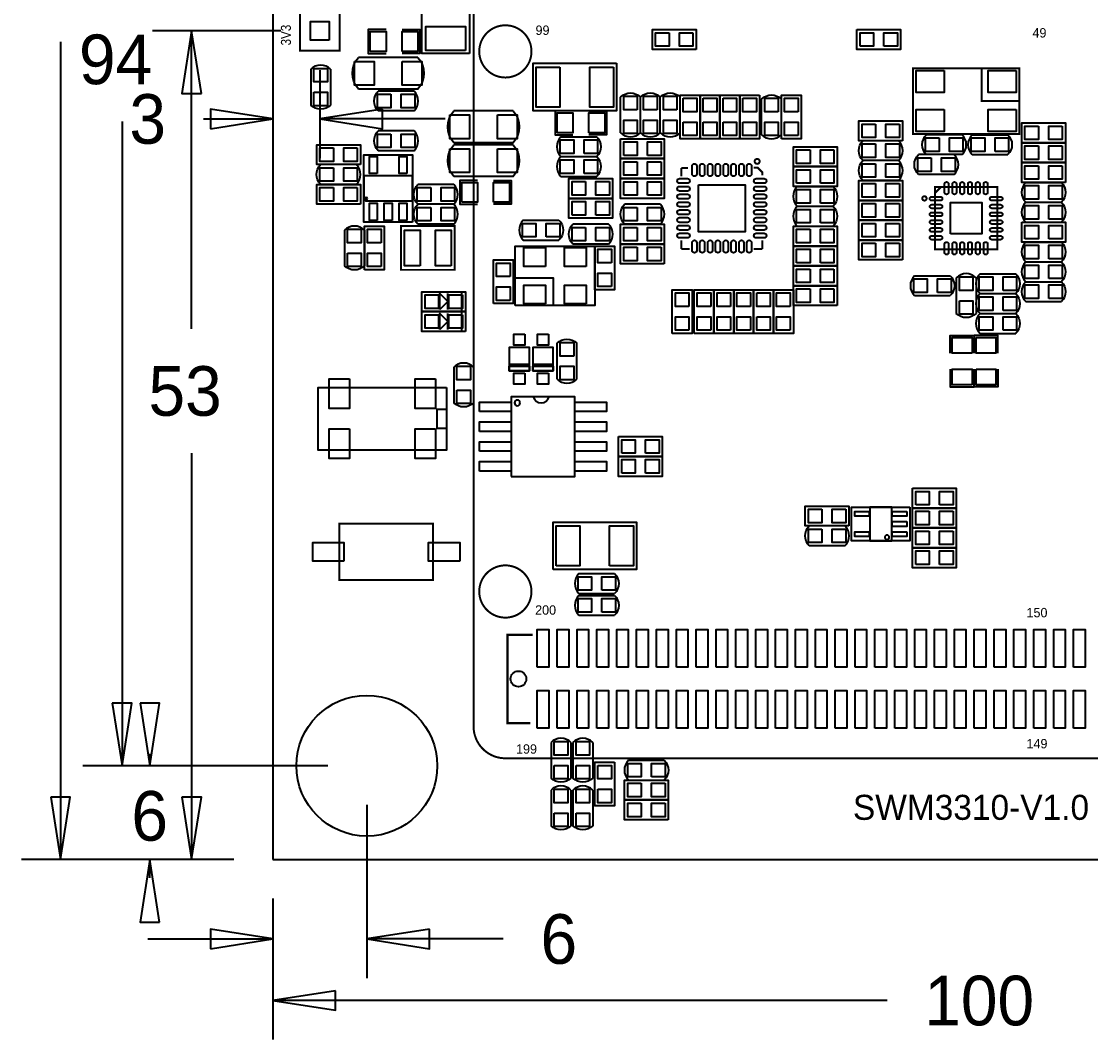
# Model space of a CAD drawing. Extents: x -18 to 116, y -12 to 130.
# Drawn here: x -16.1 to 52.3, y -11.5 to 53.6 of the extents above; entities that cross this region are included whole.
import ezdxf

# ---------------------------------------------------------------- set-up
doc = ezdxf.new("R2010")
doc.units = 0
for name, color, linetype in [('BG_DIMENSION', 1, 'CONTINUOUS'), ('BG_OUTLINE', 3, 'CONTINUOUS'), ('PG_SILKSCREEN_TOP', 5, 'CONTINUOUS'), ('PIN_TOP', 6, 'CONTINUOUS')]:
    doc.layers.add(name, color=color, linetype=linetype)

msp = doc.modelspace()

# ---------------------------------------------------------------- linework, layer by layer
at = {"layer": 'BG_DIMENSION'}
for points in [[(0.5, 53), (-7.707, 53)], [(-5.207, 33.9407), (-5.207, 53)], [(-13.589, 52.2923), (-13.589, 0)], [(3, 50.5), (3, 44.871)], [(0, 48.427), (0, 44.871)], [(-9.652, 47.2123), (-9.652, 6)], [(-4.4389, 47.371), (0, 47.371)], [(11, 47.371), (3, 47.371)], [(-5.207, 26.0033), (-5.207, 0)], [(-7.874, 6.7627), (-7.874, 6)], [(3.5, 6), (-12.152, 6)], [(3.5, 6), (-10.374, 6)], [(6, 3.5), (6, -7.58)], [(-2.5, 0), (-16.089, 0)], [(-2.5, 0), (-10.374, 0)], [(-7.874, -1.1747), (-7.874, 0)], [(-2.5, 0), (-7.707, 0)], [(0, -2.5), (0, -7.58)], [(0, -2.5), (0, -11.517)], [(-8, -5.08), (0, -5.08)], [(14.7259, -5.08), (6, -5.08)], [(39.2631, -9.017), (0, -9.017)]]:
    msp.add_lwpolyline(points, dxfattribs=at)
for points in [[(-4.582, 49), (-5.207, 53), (-5.832, 49)], [(-4, 46.746), (0, 47.371), (-4, 47.996)], [(7, 47.996), (3, 47.371), (7, 46.746)], [(-10.277, 10), (-9.652, 6), (-9.027, 10)], [(-8.499, 10), (-7.874, 6), (-7.249, 10)], [(-14.214, 4), (-13.589, 0), (-12.964, 4)], [(-5.832, 4), (-5.207, 0), (-4.582, 4)], [(-7.249, -4), (-7.874, 0), (-8.499, -4)], [(-4, -5.705), (0, -5.08), (-4, -4.455)], [(10, -4.455), (6, -5.08), (10, -5.705)], [(4, -8.392), (0, -9.017), (4, -9.642)]]:
    msp.add_lwpolyline(points, close=True, dxfattribs=at)
at = {"layer": 'BG_OUTLINE'}
msp.add_lwpolyline([(0, 0), (100, 0), (100, 17), (87, 17), (87, 70), (100, 70), (100, 110), (0, 110)], close=True, dxfattribs=at)
at = {"layer": 'PG_SILKSCREEN_TOP', "const_width": 0.127}
for points in [[(1.73, 51.984), (1.73, 74.59), (4.27, 74.59), (4.27, 51.73), (1.73, 51.73)], [(46.423, 46.414), (40.923, 46.414), (40.923, 50.614), (47.723, 50.614), (47.723, 46.414)], [(42.323, 39.021), (46.323, 39.021), (46.323, 43.021), (42.323, 43.021)], [(9.3345, 40.513), (11.6205, 40.513), (11.6205, 37.719), (8.1915, 37.719), (8.1915, 40.513)], [(4.239, 17.885), (10.239, 17.885), (10.239, 21.485), (4.239, 21.485)]]:
    msp.add_lwpolyline(points, close=True, dxfattribs=at)
for points in [[(14.859, 6.477), (81.915, 6.477, 0.414214), (83.947, 8.509), (83.947, 60.325, 0.414214), (81.915, 62.357), (14.859, 62.357, 0.414214), (12.827, 60.325), (12.827, 8.509, 0.414214)], [(16.5294, 51.689, 1), (13.1886, 51.689, 1)], [(31.1181, 44.656, 1), (30.8019, 44.656, 1)], [(41.7928, 42.287, 1), (41.51918, 42.28691, 1)], [(16.5294, 17.145, 1), (13.1886, 17.145, 1)]]:
    msp.add_lwpolyline(points, format="xyb", close=True, dxfattribs=at)
at = {"layer": 'PG_SILKSCREEN_TOP'}
for points in [[(12.573, 51.562), (9.525, 51.562), (9.525, 56.896), (12.573, 56.896)], [(27.051, 51.816), (24.257, 51.816), (24.257, 53.086), (27.051, 53.086)], [(37.338, 53.086), (40.132, 53.086), (40.132, 51.816), (37.338, 51.816)], [(21.971, 50.927), (21.971, 47.879), (16.637, 47.879), (16.637, 50.927)], [(27.305, 48.895), (27.305, 46.101), (26.035, 46.101), (26.035, 48.895)], [(28.575, 48.895), (28.575, 46.101), (27.305, 46.101), (27.305, 48.895)], [(29.845, 48.895), (29.845, 46.101), (28.575, 46.101), (28.575, 48.895)], [(31.115, 48.895), (31.115, 46.101), (29.845, 46.101), (29.845, 48.895)], [(32.512, 46.101), (32.512, 48.895), (33.782, 48.895), (33.782, 46.101)], [(40.259, 45.974), (37.465, 45.974), (37.465, 47.244), (40.259, 47.244)], [(50.673, 45.847), (47.879, 45.847), (47.879, 47.117), (50.673, 47.117)], [(22.225, 46.101), (25.019, 46.101), (25.019, 44.831), (22.225, 44.831)], [(50.673, 44.577), (47.879, 44.577), (47.879, 45.847), (50.673, 45.847)], [(5.588, 44.45), (2.794, 44.45), (2.794, 45.72), (5.588, 45.72)], [(36.068, 44.323), (33.274, 44.323), (33.274, 45.593), (36.068, 45.593)], [(8.9161, 40.776), (5.8161, 40.776), (5.8161, 45.0761), (8.9161, 45.0761)], [(25.019, 43.561), (22.225, 43.561), (22.225, 44.831), (25.019, 44.831)], [(50.673, 43.307), (47.879, 43.307), (47.879, 44.577), (50.673, 44.577)], [(33.274, 44.323), (36.068, 44.323), (36.068, 43.053), (33.274, 43.053)], [(5.588, 41.91), (2.794, 41.91), (2.794, 43.18), (5.588, 43.18)], [(5.9159, 42.126), (8.9161, 42.126), (8.9161, 43.726), (5.8161, 43.726), (5.8161, 42.2261)], [(21.717, 42.291), (18.923, 42.291), (18.923, 43.561), (21.717, 43.561)], [(22.225, 43.561), (25.019, 43.561), (25.019, 42.291), (22.225, 42.291)], [(40.259, 42.164), (37.465, 42.164), (37.465, 43.434), (40.259, 43.434)], [(18.923, 42.291), (21.717, 42.291), (21.717, 41.021), (18.923, 41.021)], [(40.259, 40.894), (37.465, 40.894), (37.465, 42.164), (40.259, 42.164)], [(5.842, 37.719), (5.842, 40.513), (7.112, 40.513), (7.112, 37.719)], [(25.019, 39.37), (22.225, 39.37), (22.225, 40.64), (25.019, 40.64)], [(36.068, 39.243), (33.274, 39.243), (33.274, 40.513), (36.068, 40.513)], [(40.259, 39.624), (37.465, 39.624), (37.465, 40.894), (40.259, 40.894)], [(47.879, 40.767), (50.673, 40.767), (50.673, 39.497), (47.879, 39.497)], [(15.494, 35.433), (15.494, 39.243), (20.574, 39.243), (20.574, 35.433)], [(20.574, 36.449), (20.574, 39.243), (21.844, 39.243), (21.844, 36.449)], [(25.019, 38.1), (22.225, 38.1), (22.225, 39.37), (25.019, 39.37)], [(33.274, 39.243), (36.068, 39.243), (36.068, 37.973), (33.274, 37.973)], [(40.259, 38.354), (37.465, 38.354), (37.465, 39.624), (40.259, 39.624)], [(14.097, 35.56), (14.097, 38.354), (15.367, 38.354), (15.367, 35.56)], [(36.068, 36.703), (33.274, 36.703), (33.274, 37.973), (36.068, 37.973)], [(15.494, 35.433), (15.494, 37.211), (17.907, 37.211), (17.907, 35.433)], [(12.319, 35.052), (9.525, 35.052), (9.525, 36.322), (12.319, 36.322)], [(25.527, 33.655), (25.527, 36.449), (26.797, 36.449), (26.797, 33.655)], [(26.924, 33.655), (26.924, 36.449), (28.194, 36.449), (28.194, 33.655)], [(28.194, 33.655), (28.194, 36.449), (29.464, 36.449), (29.464, 33.655)], [(29.464, 33.655), (29.464, 36.449), (30.734, 36.449), (30.734, 33.655)], [(32.004, 36.449), (32.004, 33.655), (30.734, 33.655), (30.734, 36.449)], [(32.004, 33.655), (32.004, 36.449), (33.274, 36.449), (33.274, 33.655)], [(36.068, 35.433), (33.274, 35.433), (33.274, 36.703), (36.068, 36.703)], [(12.319, 33.782), (9.525, 33.782), (9.525, 35.052), (12.319, 35.052)], [(16.398, 31.2541), (16.398, 32.754), (15.098, 32.754), (15.098, 31.2541)], [(17.922, 31.2541), (17.922, 32.754), (16.622, 32.754), (16.622, 31.2541)], [(16.398, 31.5541), (16.398, 31.2541), (15.098, 31.2541), (15.098, 31.5541)], [(17.922, 31.5541), (17.922, 31.2541), (16.622, 31.2541), (16.622, 31.5541)], [(11.085, 30.194), (11.085, 26.1941), (2.885, 26.1941), (2.885, 30.194)], [(15.24, 24.511), (19.304, 24.511), (19.304, 29.591), (15.24, 29.591)], [(22.098, 27.051), (24.892, 27.051), (24.892, 25.781), (22.098, 25.781)], [(22.098, 25.781), (24.892, 25.781), (24.892, 24.511), (22.098, 24.511)], [(40.894, 23.749), (43.688, 23.749), (43.688, 22.479), (40.894, 22.479)], [(36.83, 21.336), (34.036, 21.336), (34.036, 22.606), (36.83, 22.606)], [(40.7219, 22.5379), (40.7219, 20.3881), (37.0021, 20.3881), (37.0021, 22.5379)], [(39.5619, 22.5379), (38.1621, 22.5379), (38.1621, 20.3881), (39.5619, 20.3881)], [(43.688, 21.209), (40.894, 21.209), (40.894, 22.479), (43.688, 22.479)], [(17.907, 18.542), (17.907, 21.59), (23.241, 21.59), (23.241, 18.542)], [(43.688, 19.939), (40.894, 19.939), (40.894, 21.209), (43.688, 21.209)], [(40.894, 19.939), (43.688, 19.939), (43.688, 18.669), (40.894, 18.669)], [(21.844, 6.223), (21.844, 3.429), (20.574, 3.429), (20.574, 6.223)], [(25.273, 3.81), (22.479, 3.81), (22.479, 5.08), (25.273, 5.08)], [(25.273, 2.54), (22.479, 2.54), (22.479, 3.81), (25.273, 3.81)]]:
    msp.add_lwpolyline(points, close=True, dxfattribs=at)
for points in [[(7.239, 53.086), (6.096, 53.086), (6.096, 51.562), (7.239, 51.562)], [(8.255, 53.086), (9.398, 53.086), (9.398, 51.562), (8.255, 51.562)], [(9.271, 51.308), (5.461, 51.308)], [(2.413, 50.546), (2.413, 48.26)], [(3.683, 50.546), (3.683, 48.26)], [(9.017, 49.149), (6.731, 49.149)], [(22.225, 46.482), (22.225, 48.768)], [(23.495, 46.482), (23.495, 48.768)], [(23.495, 46.482), (23.495, 48.768)], [(24.765, 46.482), (24.765, 48.768)], [(24.765, 46.482), (24.765, 48.768)], [(26.035, 46.482), (26.035, 48.768)], [(31.242, 46.355), (31.242, 48.641)], [(32.512, 46.355), (32.512, 48.641)], [(9.017, 47.879), (6.731, 47.879)], [(15.367, 47.879), (11.557, 47.879)], [(19.177, 47.879), (18.034, 47.879), (18.034, 46.355), (19.177, 46.355)], [(20.193, 47.879), (21.336, 47.879), (21.336, 46.355), (20.193, 46.355)], [(9.017, 46.609), (6.731, 46.609)], [(18.415, 46.228), (20.701, 46.228)], [(40.005, 45.974), (37.719, 45.974)], [(44.069, 46.355), (41.783, 46.355)], [(44.704, 46.355), (46.99, 46.355)], [(9.017, 45.339), (6.731, 45.339)], [(15.367, 45.72), (11.557, 45.72)], [(5.334, 44.45), (3.048, 44.45)], [(18.415, 44.958), (20.701, 44.958)], [(18.415, 44.958), (20.701, 44.958)], [(40.005, 44.704), (37.719, 44.704)], [(40.005, 44.704), (37.719, 44.704)], [(43.561, 45.085), (41.275, 45.085)], [(44.069, 45.085), (41.783, 45.085)], [(44.704, 45.085), (46.99, 45.085)], [(43.561, 43.815), (41.275, 43.815)], [(5.334, 43.18), (3.048, 43.18)], [(11.557, 43.18), (9.271, 43.18)], [(13.081, 43.434), (11.938, 43.434), (11.938, 41.91), (13.081, 41.91)], [(14.097, 43.434), (15.24, 43.434), (15.24, 41.91), (14.097, 41.91)], [(18.415, 43.688), (20.701, 43.688)], [(40.005, 43.434), (37.719, 43.434)], [(48.133, 43.307), (50.419, 43.307)], [(33.528, 43.053), (35.814, 43.053)], [(11.557, 41.91), (9.271, 41.91)], [(11.557, 41.91), (9.271, 41.91)], [(24.765, 41.91), (22.479, 41.91)], [(33.528, 41.783), (35.814, 41.783)], [(33.528, 41.783), (35.814, 41.783)], [(48.133, 42.037), (50.419, 42.037)], [(48.133, 42.037), (50.419, 42.037)], [(11.557, 40.64), (9.271, 40.64)], [(16.002, 40.894), (18.288, 40.894)], [(21.463, 40.64), (19.177, 40.64)], [(24.765, 40.64), (22.479, 40.64)], [(33.528, 40.513), (35.814, 40.513)], [(48.133, 40.767), (50.419, 40.767)], [(4.572, 40.259), (4.572, 37.973)], [(5.842, 40.259), (5.842, 37.973)], [(16.002, 39.624), (18.288, 39.624)], [(21.463, 39.37), (19.177, 39.37)], [(48.133, 39.497), (50.419, 39.497)], [(48.133, 38.227), (50.419, 38.227)], [(48.133, 38.227), (50.419, 38.227)], [(41.021, 37.338), (43.307, 37.338)], [(43.688, 37.211), (43.688, 34.925)], [(44.958, 37.211), (44.958, 34.925)], [(45.212, 37.465), (47.498, 37.465)], [(48.133, 36.957), (50.419, 36.957)], [(48.133, 36.957), (50.419, 36.957)], [(12.065, 35.052), (12.065, 36.322)], [(10.668, 35.179), (10.668, 36.195), (11.176, 35.687), (11.176, 35.56)], [(11.176, 35.687), (10.668, 35.179)], [(11.176, 35.179), (11.176, 36.195)], [(41.021, 36.068), (43.307, 36.068)], [(45.212, 36.195), (47.498, 36.195)], [(45.212, 36.195), (47.498, 36.195)], [(48.133, 35.687), (50.419, 35.687)], [(10.668, 33.909), (10.668, 34.925), (11.176, 34.417), (11.176, 34.29)], [(11.176, 33.909), (11.176, 34.925)], [(12.065, 33.782), (12.065, 35.052)], [(45.212, 34.925), (47.498, 34.925)], [(45.212, 34.925), (47.498, 34.925)], [(11.176, 34.417), (10.668, 33.909)], [(43.307, 32.385), (43.307, 33.528), (44.831, 33.528), (44.831, 32.385)], [(46.355, 32.385), (46.355, 33.528), (44.831, 33.528), (44.831, 32.385)], [(45.212, 33.655), (47.498, 33.655)], [(18.161, 30.734), (18.161, 33.02)], [(19.431, 30.734), (19.431, 33.02)], [(11.557, 31.496), (11.557, 29.21)], [(12.827, 31.496), (12.827, 29.21)], [(16.398, 31.6539), (15.098, 31.6539)], [(17.922, 31.6539), (16.622, 31.6539)], [(43.307, 31.369), (43.307, 30.226), (44.831, 30.226), (44.831, 31.369)], [(46.355, 31.369), (46.355, 30.226), (44.831, 30.226), (44.831, 31.369)], [(11.085, 28.794), (10.485, 28.794), (10.485, 27.594), (11.085, 27.594)], [(36.576, 21.336), (34.29, 21.336)], [(36.576, 20.066), (34.29, 20.066)], [(19.558, 18.288), (21.844, 18.288)], [(19.558, 17.018), (21.844, 17.018)], [(19.558, 16.891), (21.844, 16.891)], [(19.558, 15.621), (21.844, 15.621)], [(17.78, 7.493), (17.78, 5.207)], [(19.05, 7.493), (19.05, 5.207)], [(19.177, 7.493), (19.177, 5.207)], [(20.447, 7.493), (20.447, 5.207)], [(22.733, 6.35), (25.019, 6.35)], [(22.733, 5.08), (25.019, 5.08)], [(17.78, 4.445), (17.78, 2.159)], [(19.05, 4.445), (19.05, 2.159)], [(19.177, 4.445), (19.177, 2.159)], [(20.447, 4.445), (20.447, 2.159)]]:
    msp.add_lwpolyline(points, dxfattribs=at)
for points in [[(5.461, 49.276, -0.375), (5.461, 51.308)], [(9.271, 51.308, -0.375), (9.271, 49.276), (5.461, 49.276)], [(3.683, 50.546, 0.414214), (2.413, 50.546)], [(6.731, 47.879, -0.414214), (6.731, 49.149)], [(9.017, 47.879, 0.414214), (9.017, 49.149)], [(22.225, 48.768, -0.414214), (23.495, 48.768)], [(23.495, 48.768, -0.414214), (24.765, 48.768)], [(24.765, 48.768, -0.414214), (26.035, 48.768)], [(31.242, 48.641, -0.414214), (32.512, 48.641)], [(3.683, 48.26, -0.414214), (2.413, 48.26)], [(11.557, 45.847, -0.375), (11.557, 47.879)], [(15.367, 47.879, -0.375), (15.367, 45.847), (11.557, 45.847)], [(6.731, 45.339, -0.414214), (6.731, 46.609)], [(9.017, 45.339, 0.414214), (9.017, 46.609)], [(18.415, 46.228, 0.414214), (18.415, 44.958)], [(20.701, 46.228, -0.414214), (20.701, 44.958)], [(22.225, 46.482, 0.414214), (23.495, 46.482)], [(23.495, 46.482, 0.414214), (24.765, 46.482)], [(24.765, 46.482, 0.414214), (26.035, 46.482)], [(31.242, 46.355, 0.414214), (32.512, 46.355)], [(37.719, 44.704, -0.414214), (37.719, 45.974)], [(40.005, 44.704, 0.414214), (40.005, 45.974)], [(41.783, 45.085, -0.414214), (41.783, 46.355)], [(44.069, 45.085, 0.414214), (44.069, 46.355)], [(44.704, 46.355, 0.414214), (44.704, 45.085)], [(46.99, 46.355, -0.414214), (46.99, 45.085)], [(11.557, 43.688, -0.375), (11.557, 45.72)], [(15.367, 45.72, -0.375), (15.367, 43.688), (11.557, 43.688)], [(3.048, 43.18, -0.414214), (3.048, 44.45)], [(5.334, 43.18, 0.414214), (5.334, 44.45)], [(18.415, 44.958, 0.414214), (18.415, 43.688)], [(20.701, 44.958, -0.414214), (20.701, 43.688)], [(37.719, 43.434, -0.414214), (37.719, 44.704)], [(40.005, 43.434, 0.414214), (40.005, 44.704)], [(41.275, 43.815, -0.414214), (41.275, 45.085)], [(43.561, 43.815, 0.414214), (43.561, 45.085)], [(9.271, 41.91, -0.414214), (9.271, 43.18)], [(11.557, 41.91, 0.414214), (11.557, 43.18)], [(48.133, 43.307, 0.414214), (48.133, 42.037)], [(50.419, 43.307, -0.414214), (50.419, 42.037)], [(33.528, 43.053, 0.414214), (33.528, 41.783)], [(35.814, 43.053, -0.414214), (35.814, 41.783)], [(9.271, 40.64, -0.414214), (9.271, 41.91)], [(11.557, 40.64, 0.414214), (11.557, 41.91)], [(22.479, 40.64, -0.414214), (22.479, 41.91)], [(24.765, 40.64, 0.414214), (24.765, 41.91)], [(33.528, 41.783, 0.414214), (33.528, 40.513)], [(35.814, 41.783, -0.414214), (35.814, 40.513)], [(48.133, 42.037, 0.414214), (48.133, 40.767)], [(50.419, 42.037, -0.414214), (50.419, 40.767)], [(5.842, 40.259, 0.414214), (4.572, 40.259)], [(16.002, 40.894, 0.414214), (16.002, 39.624)], [(18.288, 40.894, -0.414214), (18.288, 39.624)], [(19.177, 39.37, -0.414214), (19.177, 40.64)], [(21.463, 39.37, 0.414214), (21.463, 40.64)], [(48.133, 39.497, 0.414214), (48.133, 38.227)], [(50.419, 39.497, -0.414214), (50.419, 38.227)], [(5.842, 37.973, -0.414214), (4.572, 37.973)], [(48.133, 38.227, 0.414214), (48.133, 36.957)], [(50.419, 38.227, -0.414214), (50.419, 36.957)], [(41.021, 37.338, 0.414214), (41.021, 36.068)], [(43.307, 37.338, -0.414214), (43.307, 36.068)], [(44.958, 37.211, 0.414214), (43.688, 37.211)], [(45.212, 37.465, 0.414214), (45.212, 36.195)], [(47.498, 37.465, -0.414214), (47.498, 36.195)], [(48.133, 36.957, 0.414214), (48.133, 35.687)], [(50.419, 36.957, -0.414214), (50.419, 35.687)], [(45.212, 36.195, 0.414214), (45.212, 34.925)], [(47.498, 36.195, -0.414214), (47.498, 34.925)], [(44.958, 34.925, -0.414214), (43.688, 34.925)], [(45.212, 34.925, 0.414214), (45.212, 33.655)], [(47.498, 34.925, -0.414214), (47.498, 33.655)], [(18.161, 33.02, -0.414214), (19.431, 33.02)], [(12.827, 31.496, 0.414221), (11.557, 31.496)], [(18.161, 30.734, 0.414214), (19.431, 30.734)], [(16.637, 29.591, 0.739064), (17.653, 29.591)], [(12.827, 29.21, -0.414206), (11.557, 29.21)], [(34.29, 20.066, -0.414214), (34.29, 21.336)], [(36.576, 20.066, 0.414214), (36.576, 21.336)], [(19.558, 18.288, 0.414214), (19.558, 17.018)], [(21.844, 18.288, -0.414214), (21.844, 17.018)], [(19.558, 16.891, 0.414214), (19.558, 15.621)], [(21.844, 16.891, -0.414214), (21.844, 15.621)], [(19.05, 7.493, 0.414214), (17.78, 7.493)], [(20.447, 7.493, 0.414214), (19.177, 7.493)], [(22.733, 6.35, 0.414214), (22.733, 5.08)], [(25.019, 6.35, -0.414214), (25.019, 5.08)], [(19.05, 5.207, -0.414214), (17.78, 5.207)], [(20.447, 5.207, -0.414214), (19.177, 5.207)], [(19.05, 4.445, 0.414214), (17.78, 4.445)], [(20.447, 4.445, 0.414214), (19.177, 4.445)], [(19.05, 2.159, -0.414214), (17.78, 2.159)], [(20.447, 2.159, -0.414214), (19.177, 2.159)]]:
    msp.add_lwpolyline(points, format="xyb", dxfattribs=at)
for points, const_width in [([(47.723, 48.514), (45.323, 48.514), (45.323, 50.614)], 0.127), ([(26.102, 44.236), (26.542, 44.236)], 0.127), ([(26.102, 43.706), (26.102, 44.236)], 0.127), ([(30.742, 44.256), (30.992, 44.256), (31.292, 43.956), (31.292, 43.756)], 0.127), ([(42.723, 43.021), (42.323, 42.621)], 0.127), ([(26.102, 39.056), (26.102, 39.606)], 0.127), ([(31.282, 39.606), (31.282, 39.056)], 0.127), ([(26.642, 39.056), (26.102, 39.056)], 0.127), ([(31.282, 39.056), (30.742, 39.056)], 0.127), ([(16.5989, 14.3815), (14.9987, 14.3815), (14.9987, 8.7325), (16.449, 8.7325)], 0.1499)]:
    msp.add_lwpolyline(points, dxfattribs=dict(at, const_width=const_width))
for points in [[(6.0367, 42.2759, 1), (5.89511, 42.27595, 1)], [(15.8006, 29.21, 1), (15.4414, 29.21, 1)], [(39.403, 20.6131, 1), (39.1208, 20.6131, 1)]]:
    msp.add_lwpolyline(points, format="xyb", close=True, dxfattribs=at)
at = {"layer": 'PIN_TOP'}
for points in [[(3.6, 52.4), (2.4, 52.4), (2.4, 53.6), (3.6, 53.6)], [(6.223, 51.689), (6.223, 52.959), (7.239, 52.959), (7.239, 51.689)], [(8.255, 51.689), (8.255, 52.959), (9.271, 52.959), (9.271, 51.689)], [(12.319, 51.7525), (9.779, 51.7525), (9.779, 53.2765), (12.319, 53.2765)], [(25.32405, 52.88305), (25.32405, 52.01895), (24.45995, 52.01895), (24.45995, 52.88305)], [(26.84805, 52.88305), (26.84805, 52.01895), (25.98395, 52.01895), (25.98395, 52.88305)], [(37.5409, 52.0189), (37.5409, 52.883), (38.405, 52.883), (38.405, 52.0189)], [(39.0649, 52.0189), (39.0649, 52.883), (39.929, 52.883), (39.929, 52.0189)], [(2.61595, 50.59705), (3.48005, 50.59705), (3.48005, 49.73295), (2.61595, 49.73295)], [(5.207, 51.054), (6.477, 51.054), (6.477, 49.53), (5.207, 49.53)], [(8.255, 51.054), (9.525, 51.054), (9.525, 49.53), (8.255, 49.53)], [(18.3515, 50.673), (18.3515, 48.133), (16.8275, 48.133), (16.8275, 50.673)], [(21.7805, 50.673), (21.7805, 48.133), (20.2565, 48.133), (20.2565, 50.673)], [(42.923, 50.464), (42.923, 49.064), (41.123, 49.064), (41.123, 50.464)], [(47.523, 50.464), (47.523, 49.064), (45.723, 49.064), (45.723, 50.464)], [(2.61595, 49.07305), (3.48005, 49.07305), (3.48005, 48.20895), (2.61595, 48.20895)], [(7.54405, 48.94605), (7.54405, 48.08195), (6.67995, 48.08195), (6.67995, 48.94605)], [(9.06805, 48.94605), (9.06805, 48.08195), (8.20395, 48.08195), (8.20395, 48.94605)], [(23.29205, 47.95495), (22.42795, 47.95495), (22.42795, 48.81905), (23.29205, 48.81905)], [(24.56205, 47.95495), (23.69795, 47.95495), (23.69795, 48.81905), (24.56205, 48.81905)], [(25.83205, 47.95495), (24.96795, 47.95495), (24.96795, 48.81905), (25.83205, 48.81905)], [(26.23795, 48.69205), (27.10205, 48.69205), (27.10205, 47.82795), (26.23795, 47.82795)], [(27.50795, 48.69205), (28.37205, 48.69205), (28.37205, 47.82795), (27.50795, 47.82795)], [(28.77795, 48.69205), (29.64205, 48.69205), (29.64205, 47.82795), (28.77795, 47.82795)], [(30.04795, 48.69205), (30.91205, 48.69205), (30.91205, 47.82795), (30.04795, 47.82795)], [(32.30905, 47.82795), (31.44495, 47.82795), (31.44495, 48.69205), (32.30905, 48.69205)], [(33.57905, 47.82795), (32.71495, 47.82795), (32.71495, 48.69205), (33.57905, 48.69205)], [(42.923, 47.964), (42.923, 46.564), (41.123, 46.564), (41.123, 47.964)], [(47.523, 47.964), (47.523, 46.564), (45.723, 46.564), (45.723, 47.964)], [(11.303, 47.625), (12.573, 47.625), (12.573, 46.101), (11.303, 46.101)], [(14.351, 47.625), (15.621, 47.625), (15.621, 46.101), (14.351, 46.101)], [(18.161, 46.482), (18.161, 47.752), (19.177, 47.752), (19.177, 46.482)], [(20.193, 46.482), (20.193, 47.752), (21.209, 47.752), (21.209, 46.482)], [(23.29205, 46.43095), (22.42795, 46.43095), (22.42795, 47.29505), (23.29205, 47.29505)], [(24.56205, 46.43095), (23.69795, 46.43095), (23.69795, 47.29505), (24.56205, 47.29505)], [(25.83205, 46.43095), (24.96795, 46.43095), (24.96795, 47.29505), (25.83205, 47.29505)], [(26.23795, 47.16805), (27.10205, 47.16805), (27.10205, 46.30395), (26.23795, 46.30395)], [(27.50795, 47.16805), (28.37205, 47.16805), (28.37205, 46.30395), (27.50795, 46.30395)], [(28.77795, 47.16805), (29.64205, 47.16805), (29.64205, 46.30395), (28.77795, 46.30395)], [(30.04795, 47.16805), (30.91205, 47.16805), (30.91205, 46.30395), (30.04795, 46.30395)], [(32.30905, 46.30395), (31.44495, 46.30395), (31.44495, 47.16805), (32.30905, 47.16805)], [(33.57905, 46.30395), (32.71495, 46.30395), (32.71495, 47.16805), (33.57905, 47.16805)], [(38.53205, 47.04105), (38.53205, 46.17695), (37.66795, 46.17695), (37.66795, 47.04105)], [(40.05605, 47.04105), (40.05605, 46.17695), (39.19195, 46.17695), (39.19195, 47.04105)], [(48.94605, 46.91405), (48.94605, 46.04995), (48.08195, 46.04995), (48.08195, 46.91405)], [(50.47005, 46.91405), (50.47005, 46.04995), (49.60595, 46.04995), (49.60595, 46.91405)], [(7.54405, 46.40605), (7.54405, 45.54195), (6.67995, 45.54195), (6.67995, 46.40605)], [(9.06805, 46.40605), (9.06805, 45.54195), (8.20395, 45.54195), (8.20395, 46.40605)], [(18.3639, 45.1609), (18.3639, 46.025), (19.228, 46.025), (19.228, 45.1609)], [(19.8879, 45.1609), (19.8879, 46.025), (20.752, 46.025), (20.752, 45.1609)], [(22.4279, 45.0339), (22.4279, 45.898), (23.292, 45.898), (23.292, 45.0339)], [(23.9519, 45.0339), (23.9519, 45.898), (24.816, 45.898), (24.816, 45.0339)], [(42.59605, 46.15205), (42.59605, 45.28795), (41.73195, 45.28795), (41.73195, 46.15205)], [(44.12005, 46.15205), (44.12005, 45.28795), (43.25595, 45.28795), (43.25595, 46.15205)], [(44.6529, 45.2879), (44.6529, 46.152), (45.517, 46.152), (45.517, 45.2879)], [(46.1769, 45.2879), (46.1769, 46.152), (47.041, 46.152), (47.041, 45.2879)], [(3.86105, 45.51705), (3.86105, 44.65295), (2.99695, 44.65295), (2.99695, 45.51705)], [(5.38505, 45.51705), (5.38505, 44.65295), (4.52095, 44.65295), (4.52095, 45.51705)], [(11.303, 45.466), (12.573, 45.466), (12.573, 43.942), (11.303, 43.942)], [(14.351, 45.466), (15.621, 45.466), (15.621, 43.942), (14.351, 43.942)], [(34.34105, 45.39005), (34.34105, 44.52595), (33.47695, 44.52595), (33.47695, 45.39005)], [(35.86505, 45.39005), (35.86505, 44.52595), (35.00095, 44.52595), (35.00095, 45.39005)], [(38.53205, 45.77105), (38.53205, 44.90695), (37.66795, 44.90695), (37.66795, 45.77105)], [(40.05605, 45.77105), (40.05605, 44.90695), (39.19195, 44.90695), (39.19195, 45.77105)], [(48.94605, 45.64405), (48.94605, 44.77995), (48.08195, 44.77995), (48.08195, 45.64405)], [(50.47005, 45.64405), (50.47005, 44.77995), (49.60595, 44.77995), (49.60595, 45.64405)], [(6.66605, 43.87595), (6.16595, 43.87595), (6.16595, 44.97605), (6.66605, 44.97605)], [(8.56595, 43.87595), (8.06585, 43.87595), (8.06585, 44.97605), (8.56595, 44.97605)], [(18.3639, 43.8909), (18.3639, 44.755), (19.228, 44.755), (19.228, 43.8909)], [(19.8879, 43.8909), (19.8879, 44.755), (20.752, 44.755), (20.752, 43.8909)], [(23.29205, 44.62805), (23.29205, 43.76395), (22.42795, 43.76395), (22.42795, 44.62805)], [(24.81605, 44.62805), (24.81605, 43.76395), (23.95195, 43.76395), (23.95195, 44.62805)], [(38.53205, 44.50105), (38.53205, 43.63695), (37.66795, 43.63695), (37.66795, 44.50105)], [(40.05605, 44.50105), (40.05605, 43.63695), (39.19195, 43.63695), (39.19195, 44.50105)], [(42.08805, 44.88205), (42.08805, 44.01795), (41.22395, 44.01795), (41.22395, 44.88205)], [(43.61205, 44.88205), (43.61205, 44.01795), (42.74795, 44.01795), (42.74795, 44.88205)], [(3.86105, 44.24705), (3.86105, 43.38295), (2.99695, 43.38295), (2.99695, 44.24705)], [(5.38505, 44.24705), (5.38505, 43.38295), (4.52095, 43.38295), (4.52095, 44.24705)], [(33.4769, 43.2559), (33.4769, 44.12), (34.341, 44.12), (34.341, 43.2559)], [(35.0009, 43.2559), (35.0009, 44.12), (35.865, 44.12), (35.865, 43.2559)], [(48.94605, 44.37405), (48.94605, 43.50995), (48.08195, 43.50995), (48.08195, 44.37405)], [(50.47005, 44.37405), (50.47005, 43.50995), (49.60595, 43.50995), (49.60595, 44.37405)], [(12.065, 42.037), (12.065, 43.307), (13.081, 43.307), (13.081, 42.037)], [(14.097, 42.037), (14.097, 43.307), (15.113, 43.307), (15.113, 42.037)], [(19.99005, 43.35805), (19.99005, 42.49395), (19.12595, 42.49395), (19.12595, 43.35805)], [(21.51405, 43.35805), (21.51405, 42.49395), (20.64995, 42.49395), (20.64995, 43.35805)], [(22.4279, 42.4939), (22.4279, 43.358), (23.292, 43.358), (23.292, 42.4939)], [(23.9519, 42.4939), (23.9519, 43.358), (24.816, 43.358), (24.816, 42.4939)], [(27.202, 43.156), (30.202, 43.156), (30.202, 40.156), (27.202, 40.156)], [(38.53205, 43.23105), (38.53205, 42.36695), (37.66795, 42.36695), (37.66795, 43.23105)], [(40.05605, 43.23105), (40.05605, 42.36695), (39.19195, 42.36695), (39.19195, 43.23105)], [(48.0819, 42.2399), (48.0819, 43.104), (48.946, 43.104), (48.946, 42.2399)], [(49.6059, 42.2399), (49.6059, 43.104), (50.47, 43.104), (50.47, 42.2399)], [(3.86105, 42.97705), (3.86105, 42.11295), (2.99695, 42.11295), (2.99695, 42.97705)], [(5.38505, 42.97705), (5.38505, 42.11295), (4.52095, 42.11295), (4.52095, 42.97705)], [(10.08405, 42.97705), (10.08405, 42.11295), (9.21995, 42.11295), (9.21995, 42.97705)], [(11.60805, 42.97705), (11.60805, 42.11295), (10.74395, 42.11295), (10.74395, 42.97705)], [(33.4769, 41.9859), (33.4769, 42.85), (34.341, 42.85), (34.341, 41.9859)], [(35.0009, 41.9859), (35.0009, 42.85), (35.865, 42.85), (35.865, 41.9859)], [(6.66605, 40.87595), (6.16595, 40.87595), (6.16595, 41.97605), (6.66605, 41.97605)], [(7.61605, 40.87595), (7.11595, 40.87595), (7.11595, 41.97605), (7.61605, 41.97605)], [(8.56595, 40.87595), (8.06585, 40.87595), (8.06585, 41.97605), (8.56595, 41.97605)], [(10.08405, 41.70705), (10.08405, 40.84295), (9.21995, 40.84295), (9.21995, 41.70705)], [(11.60805, 41.70705), (11.60805, 40.84295), (10.74395, 40.84295), (10.74395, 41.70705)], [(19.1259, 41.2239), (19.1259, 42.088), (19.99, 42.088), (19.99, 41.2239)], [(20.6499, 41.2239), (20.6499, 42.088), (21.514, 42.088), (21.514, 41.2239)], [(23.29205, 41.70705), (23.29205, 40.84295), (22.42795, 40.84295), (22.42795, 41.70705)], [(24.81605, 41.70705), (24.81605, 40.84295), (23.95195, 40.84295), (23.95195, 41.70705)], [(38.53205, 41.96105), (38.53205, 41.09695), (37.66795, 41.09695), (37.66795, 41.96105)], [(40.05605, 41.96105), (40.05605, 41.09695), (39.19195, 41.09695), (39.19195, 41.96105)], [(43.323, 40.021), (43.323, 42.021), (45.323, 42.021), (45.323, 40.021)], [(48.0819, 40.9699), (48.0819, 41.834), (48.946, 41.834), (48.946, 40.9699)], [(49.6059, 40.9699), (49.6059, 41.834), (50.47, 41.834), (50.47, 40.9699)], [(33.4769, 40.7159), (33.4769, 41.58), (34.341, 41.58), (34.341, 40.7159)], [(35.0009, 40.7159), (35.0009, 41.58), (35.865, 41.58), (35.865, 40.7159)], [(15.9509, 39.8269), (15.9509, 40.691), (16.815, 40.691), (16.815, 39.8269)], [(17.4749, 39.8269), (17.4749, 40.691), (18.339, 40.691), (18.339, 39.8269)], [(19.99005, 40.43705), (19.99005, 39.57295), (19.12595, 39.57295), (19.12595, 40.43705)], [(21.51405, 40.43705), (21.51405, 39.57295), (20.64995, 39.57295), (20.64995, 40.43705)], [(23.29205, 40.43705), (23.29205, 39.57295), (22.42795, 39.57295), (22.42795, 40.43705)], [(24.81605, 40.43705), (24.81605, 39.57295), (23.95195, 39.57295), (23.95195, 40.43705)], [(38.53205, 40.69105), (38.53205, 39.82695), (37.66795, 39.82695), (37.66795, 40.69105)], [(40.05605, 40.69105), (40.05605, 39.82695), (39.19195, 39.82695), (39.19195, 40.69105)], [(48.0819, 39.6999), (48.0819, 40.564), (48.946, 40.564), (48.946, 39.6999)], [(49.6059, 39.6999), (49.6059, 40.564), (50.47, 40.564), (50.47, 39.6999)], [(4.77495, 40.31005), (5.63905, 40.31005), (5.63905, 39.44595), (4.77495, 39.44595)], [(6.90905, 39.44595), (6.04495, 39.44595), (6.04495, 40.31005), (6.90905, 40.31005)], [(9.4154, 37.966), (8.4154, 37.966), (8.4154, 40.266), (9.4154, 40.266)], [(11.3966, 37.966), (10.3966, 37.966), (10.3966, 40.266), (11.3966, 40.266)], [(34.34105, 40.31005), (34.34105, 39.44595), (33.47695, 39.44595), (33.47695, 40.31005)], [(35.86505, 40.31005), (35.86505, 39.44595), (35.00095, 39.44595), (35.00095, 40.31005)], [(17.434, 37.938), (16.034, 37.938), (16.034, 39.138), (17.434, 39.138)], [(20.034, 37.938), (18.634, 37.938), (18.634, 39.138), (20.034, 39.138)], [(21.64105, 38.17595), (20.77695, 38.17595), (20.77695, 39.04005), (21.64105, 39.04005)], [(23.29205, 39.16705), (23.29205, 38.30295), (22.42795, 38.30295), (22.42795, 39.16705)], [(24.81605, 39.16705), (24.81605, 38.30295), (23.95195, 38.30295), (23.95195, 39.16705)], [(33.4769, 38.1759), (33.4769, 39.04), (34.341, 39.04), (34.341, 38.1759)], [(35.0009, 38.1759), (35.0009, 39.04), (35.865, 39.04), (35.865, 38.1759)], [(38.53205, 39.42105), (38.53205, 38.55695), (37.66795, 38.55695), (37.66795, 39.42105)], [(40.05605, 39.42105), (40.05605, 38.55695), (39.19195, 38.55695), (39.19195, 39.42105)], [(48.0819, 38.4299), (48.0819, 39.294), (48.946, 39.294), (48.946, 38.4299)], [(49.6059, 38.4299), (49.6059, 39.294), (50.47, 39.294), (50.47, 38.4299)], [(4.77495, 38.78605), (5.63905, 38.78605), (5.63905, 37.92195), (4.77495, 37.92195)], [(6.90905, 37.92195), (6.04495, 37.92195), (6.04495, 38.78605), (6.90905, 38.78605)], [(15.16405, 37.28695), (14.29995, 37.28695), (14.29995, 38.15105), (15.16405, 38.15105)], [(34.34105, 37.77005), (34.34105, 36.90595), (33.47695, 36.90595), (33.47695, 37.77005)], [(35.86505, 37.77005), (35.86505, 36.90595), (35.00095, 36.90595), (35.00095, 37.77005)], [(48.0819, 37.1599), (48.0819, 38.024), (48.946, 38.024), (48.946, 37.1599)], [(49.6059, 37.1599), (49.6059, 38.024), (50.47, 38.024), (50.47, 37.1599)], [(21.64105, 36.65195), (20.77695, 36.65195), (20.77695, 37.51605), (21.64105, 37.51605)], [(40.9699, 36.2709), (40.9699, 37.135), (41.834, 37.135), (41.834, 36.2709)], [(42.4939, 36.2709), (42.4939, 37.135), (43.358, 37.135), (43.358, 36.2709)], [(43.89095, 37.26205), (44.75505, 37.26205), (44.75505, 36.39795), (43.89095, 36.39795)], [(45.1609, 36.3979), (45.1609, 37.262), (46.025, 37.262), (46.025, 36.3979)], [(46.6849, 36.3979), (46.6849, 37.262), (47.549, 37.262), (47.549, 36.3979)], [(15.16405, 35.76295), (14.29995, 35.76295), (14.29995, 36.62705), (15.16405, 36.62705)], [(17.434, 35.538), (16.034, 35.538), (16.034, 36.738), (17.434, 36.738)], [(20.034, 35.538), (18.634, 35.538), (18.634, 36.738), (20.034, 36.738)], [(26.59405, 35.38195), (25.72995, 35.38195), (25.72995, 36.24605), (26.59405, 36.24605)], [(27.99105, 35.38195), (27.12695, 35.38195), (27.12695, 36.24605), (27.99105, 36.24605)], [(29.26105, 35.38195), (28.39695, 35.38195), (28.39695, 36.24605), (29.26105, 36.24605)], [(30.53105, 35.38195), (29.66695, 35.38195), (29.66695, 36.24605), (30.53105, 36.24605)], [(30.93695, 36.24605), (31.80105, 36.24605), (31.80105, 35.38195), (30.93695, 35.38195)], [(33.07105, 35.38195), (32.20695, 35.38195), (32.20695, 36.24605), (33.07105, 36.24605)], [(34.34105, 36.50005), (34.34105, 35.63595), (33.47695, 35.63595), (33.47695, 36.50005)], [(35.86505, 36.50005), (35.86505, 35.63595), (35.00095, 35.63595), (35.00095, 36.50005)], [(48.0819, 35.8899), (48.0819, 36.754), (48.946, 36.754), (48.946, 35.8899)], [(49.6059, 35.8899), (49.6059, 36.754), (50.47, 36.754), (50.47, 35.8899)], [(10.59205, 36.11905), (10.59205, 35.25495), (9.72795, 35.25495), (9.72795, 36.11905)], [(12.11605, 36.11905), (12.11605, 35.25495), (11.25195, 35.25495), (11.25195, 36.11905)], [(43.89095, 35.73805), (44.75505, 35.73805), (44.75505, 34.87395), (43.89095, 34.87395)], [(45.1609, 35.1279), (45.1609, 35.992), (46.025, 35.992), (46.025, 35.1279)], [(46.6849, 35.1279), (46.6849, 35.992), (47.549, 35.992), (47.549, 35.1279)], [(10.59205, 34.84905), (10.59205, 33.98495), (9.72795, 33.98495), (9.72795, 34.84905)], [(12.11605, 34.84905), (12.11605, 33.98495), (11.25195, 33.98495), (11.25195, 34.84905)], [(26.59405, 33.85795), (25.72995, 33.85795), (25.72995, 34.72205), (26.59405, 34.72205)], [(27.99105, 33.85795), (27.12695, 33.85795), (27.12695, 34.72205), (27.99105, 34.72205)], [(29.26105, 33.85795), (28.39695, 33.85795), (28.39695, 34.72205), (29.26105, 34.72205)], [(30.53105, 33.85795), (29.66695, 33.85795), (29.66695, 34.72205), (30.53105, 34.72205)], [(30.93695, 34.72205), (31.80105, 34.72205), (31.80105, 33.85795), (30.93695, 33.85795)], [(33.07105, 33.85795), (32.20695, 33.85795), (32.20695, 34.72205), (33.07105, 34.72205)], [(45.1609, 33.8579), (45.1609, 34.722), (46.025, 34.722), (46.025, 33.8579)], [(46.6849, 33.8579), (46.6849, 34.722), (47.549, 34.722), (47.549, 33.8579)], [(16.098, 33.6041), (16.098, 32.9041), (15.398, 32.9041), (15.398, 33.6041)], [(17.622, 33.6041), (17.622, 32.9041), (16.922, 32.9041), (16.922, 33.6041)], [(19.22805, 32.20695), (18.36395, 32.20695), (18.36395, 33.07105), (19.22805, 33.07105)], [(44.704, 32.385), (43.434, 32.385), (43.434, 33.401), (44.704, 33.401)], [(44.958, 33.401), (46.228, 33.401), (46.228, 32.385), (44.958, 32.385)], [(11.75995, 31.54705), (12.62405, 31.54705), (12.62405, 30.68295), (11.75995, 30.68295)], [(19.22805, 30.68295), (18.36395, 30.68295), (18.36395, 31.54705), (19.22805, 31.54705)], [(16.098, 31.104), (16.098, 30.404), (15.398, 30.404), (15.398, 31.104)], [(17.622, 31.104), (17.622, 30.404), (16.922, 30.404), (16.922, 31.104)], [(44.704, 30.353), (43.434, 30.353), (43.434, 31.369), (44.704, 31.369)], [(44.958, 31.369), (46.228, 31.369), (46.228, 30.353), (44.958, 30.353)], [(4.885, 30.74395), (4.885, 28.84405), (3.585, 28.84405), (3.585, 30.74395)], [(10.385, 30.74395), (10.385, 28.84405), (9.085, 28.84405), (9.085, 30.74395)], [(11.75995, 30.02305), (12.62405, 30.02305), (12.62405, 29.15895), (11.75995, 29.15895)], [(13.208, 28.6509), (13.208, 29.261), (15.24, 29.261), (15.24, 28.6509)], [(19.304, 28.6509), (19.304, 29.261), (21.336, 29.261), (21.336, 28.6509)], [(4.885, 27.54395), (4.885, 25.64405), (3.585, 25.64405), (3.585, 27.54395)], [(10.385, 27.54395), (10.385, 25.64405), (9.085, 25.64405), (9.085, 27.54395)], [(13.208, 27.3809), (13.208, 27.991), (15.24, 27.991), (15.24, 27.3809)], [(19.304, 27.3809), (19.304, 27.991), (21.336, 27.991), (21.336, 27.3809)], [(13.208, 26.1109), (13.208, 26.721), (15.24, 26.721), (15.24, 26.1109)], [(19.304, 26.1109), (19.304, 26.721), (21.336, 26.721), (21.336, 26.1109)], [(22.3009, 25.9839), (22.3009, 26.848), (23.165, 26.848), (23.165, 25.9839)], [(23.8249, 25.9839), (23.8249, 26.848), (24.689, 26.848), (24.689, 25.9839)], [(13.208, 24.8409), (13.208, 25.451), (15.24, 25.451), (15.24, 24.8409)], [(19.304, 24.8409), (19.304, 25.451), (21.336, 25.451), (21.336, 24.8409)], [(22.3009, 24.7139), (22.3009, 25.578), (23.165, 25.578), (23.165, 24.7139)], [(23.8249, 24.7139), (23.8249, 25.578), (24.689, 25.578), (24.689, 24.7139)], [(41.0969, 22.6819), (41.0969, 23.546), (41.961, 23.546), (41.961, 22.6819)], [(42.6209, 22.6819), (42.6209, 23.546), (43.485, 23.546), (43.485, 22.6819)], [(35.10305, 22.40305), (35.10305, 21.53895), (34.23895, 21.53895), (34.23895, 22.40305)], [(36.62705, 22.40305), (36.62705, 21.53895), (35.76295, 21.53895), (35.76295, 22.40305)], [(38.122, 22.263), (38.122, 21.963), (37.202, 21.963), (37.202, 22.263)], [(40.522, 22.263), (40.522, 21.963), (39.602, 21.963), (39.602, 22.263)], [(41.96105, 22.27605), (41.96105, 21.41195), (41.09695, 21.41195), (41.09695, 22.27605)], [(43.48505, 22.27605), (43.48505, 21.41195), (42.62095, 21.41195), (42.62095, 22.27605)], [(18.0975, 18.796), (18.0975, 21.336), (19.6215, 21.336), (19.6215, 18.796)], [(21.5265, 18.796), (21.5265, 21.336), (23.0505, 21.336), (23.0505, 18.796)], [(40.522, 21.613), (40.522, 21.313), (39.602, 21.313), (39.602, 21.613)], [(35.10305, 21.13305), (35.10305, 20.26895), (34.23895, 20.26895), (34.23895, 21.13305)], [(36.62705, 21.13305), (36.62705, 20.26895), (35.76295, 20.26895), (35.76295, 21.13305)], [(38.122, 20.963), (38.122, 20.663), (37.202, 20.663), (37.202, 20.963)], [(40.522, 20.963), (40.522, 20.663), (39.602, 20.663), (39.602, 20.963)], [(41.96105, 21.00605), (41.96105, 20.14195), (41.09695, 20.14195), (41.09695, 21.00605)], [(43.48505, 21.00605), (43.48505, 20.14195), (42.62095, 20.14195), (42.62095, 21.00605)], [(4.539, 19.085), (2.539, 19.085), (2.539, 20.285), (4.539, 20.285)], [(11.939, 19.085), (9.939, 19.085), (9.939, 20.285), (11.939, 20.285)], [(41.0969, 18.8719), (41.0969, 19.736), (41.961, 19.736), (41.961, 18.8719)], [(42.6209, 18.8719), (42.6209, 19.736), (43.485, 19.736), (43.485, 18.8719)], [(19.5069, 17.2209), (19.5069, 18.085), (20.371, 18.085), (20.371, 17.2209)], [(21.0309, 17.2209), (21.0309, 18.085), (21.895, 18.085), (21.895, 17.2209)], [(19.5069, 15.8239), (19.5069, 16.688), (20.371, 16.688), (20.371, 15.8239)], [(21.0309, 15.8239), (21.0309, 16.688), (21.895, 16.688), (21.895, 15.8239)], [(16.9024, 12.3075), (16.9024, 14.7078), (17.6415, 14.7078), (17.6415, 12.3075)], [(18.1724, 12.3075), (18.1724, 14.7078), (18.9115, 14.7078), (18.9115, 12.3075)], [(19.4424, 12.3075), (19.4424, 14.7078), (20.1815, 14.7078), (20.1815, 12.3075)], [(20.7124, 12.3075), (20.7124, 14.7078), (21.4515, 14.7078), (21.4515, 12.3075)], [(21.9824, 12.3075), (21.9824, 14.7078), (22.7215, 14.7078), (22.7215, 12.3075)], [(23.2524, 12.3075), (23.2524, 14.7078), (23.9915, 14.7078), (23.9915, 12.3075)], [(24.5224, 12.3075), (24.5224, 14.7078), (25.2615, 14.7078), (25.2615, 12.3075)], [(25.7924, 12.3075), (25.7924, 14.7078), (26.5315, 14.7078), (26.5315, 12.3075)], [(27.0624, 12.3075), (27.0624, 14.7078), (27.8015, 14.7078), (27.8015, 12.3075)], [(28.3324, 12.3075), (28.3324, 14.7078), (29.0715, 14.7078), (29.0715, 12.3075)], [(29.6024, 12.3075), (29.6024, 14.7078), (30.3415, 14.7078), (30.3415, 12.3075)], [(30.8724, 12.3075), (30.8724, 14.7078), (31.6115, 14.7078), (31.6115, 12.3075)], [(32.1424, 12.3075), (32.1424, 14.7078), (32.8815, 14.7078), (32.8815, 12.3075)], [(33.4124, 12.3075), (33.4124, 14.7078), (34.1515, 14.7078), (34.1515, 12.3075)], [(34.6824, 12.3075), (34.6824, 14.7078), (35.4215, 14.7078), (35.4215, 12.3075)], [(35.9524, 12.3075), (35.9524, 14.7078), (36.6915, 14.7078), (36.6915, 12.3075)], [(37.2224, 12.3075), (37.2224, 14.7078), (37.9615, 14.7078), (37.9615, 12.3075)], [(38.4924, 12.3075), (38.4924, 14.7078), (39.2315, 14.7078), (39.2315, 12.3075)], [(39.7624, 12.3075), (39.7624, 14.7078), (40.5015, 14.7078), (40.5015, 12.3075)], [(41.0324, 12.3075), (41.0324, 14.7078), (41.7715, 14.7078), (41.7715, 12.3075)], [(42.3024, 12.3075), (42.3024, 14.7078), (43.0415, 14.7078), (43.0415, 12.3075)], [(43.5724, 12.3075), (43.5724, 14.7078), (44.3115, 14.7078), (44.3115, 12.3075)], [(44.8424, 12.3075), (44.8424, 14.7078), (45.5815, 14.7078), (45.5815, 12.3075)], [(46.1124, 12.3075), (46.1124, 14.7078), (46.8515, 14.7078), (46.8515, 12.3075)], [(47.3824, 12.3075), (47.3824, 14.7078), (48.1215, 14.7078), (48.1215, 12.3075)], [(48.6524, 12.3075), (48.6524, 14.7078), (49.3915, 14.7078), (49.3915, 12.3075)], [(49.9224, 12.3075), (49.9224, 14.7078), (50.6615, 14.7078), (50.6615, 12.3075)], [(51.1924, 12.3075), (51.1924, 14.7078), (51.9315, 14.7078), (51.9315, 12.3075)], [(16.9024, 8.4061), (16.9024, 10.8064), (17.6415, 10.8064), (17.6415, 8.4061)], [(18.1724, 8.4061), (18.1724, 10.8064), (18.9115, 10.8064), (18.9115, 8.4061)], [(19.4424, 8.4061), (19.4424, 10.8064), (20.1815, 10.8064), (20.1815, 8.4061)], [(20.7124, 8.4061), (20.7124, 10.8064), (21.4515, 10.8064), (21.4515, 8.4061)], [(21.9824, 8.4061), (21.9824, 10.8064), (22.7215, 10.8064), (22.7215, 8.4061)], [(23.2524, 8.4061), (23.2524, 10.8064), (23.9915, 10.8064), (23.9915, 8.4061)], [(24.5224, 8.4061), (24.5224, 10.8064), (25.2615, 10.8064), (25.2615, 8.4061)], [(25.7924, 8.4061), (25.7924, 10.8064), (26.5315, 10.8064), (26.5315, 8.4061)], [(27.0624, 8.4061), (27.0624, 10.8064), (27.8015, 10.8064), (27.8015, 8.4061)], [(28.3324, 8.4061), (28.3324, 10.8064), (29.0715, 10.8064), (29.0715, 8.4061)], [(29.6024, 8.4061), (29.6024, 10.8064), (30.3415, 10.8064), (30.3415, 8.4061)], [(30.8724, 8.4061), (30.8724, 10.8064), (31.6115, 10.8064), (31.6115, 8.4061)], [(32.1424, 8.4061), (32.1424, 10.8064), (32.8815, 10.8064), (32.8815, 8.4061)], [(33.4124, 8.4061), (33.4124, 10.8064), (34.1515, 10.8064), (34.1515, 8.4061)], [(34.6824, 8.4061), (34.6824, 10.8064), (35.4215, 10.8064), (35.4215, 8.4061)], [(35.9524, 8.4061), (35.9524, 10.8064), (36.6915, 10.8064), (36.6915, 8.4061)], [(37.2224, 8.4061), (37.2224, 10.8064), (37.9615, 10.8064), (37.9615, 8.4061)], [(38.4924, 8.4061), (38.4924, 10.8064), (39.2315, 10.8064), (39.2315, 8.4061)], [(39.7624, 8.4061), (39.7624, 10.8064), (40.5015, 10.8064), (40.5015, 8.4061)], [(41.0324, 8.4061), (41.0324, 10.8064), (41.7715, 10.8064), (41.7715, 8.4061)], [(42.3024, 8.4061), (42.3024, 10.8064), (43.0415, 10.8064), (43.0415, 8.4061)], [(43.5724, 8.4061), (43.5724, 10.8064), (44.3115, 10.8064), (44.3115, 8.4061)], [(44.8424, 8.4061), (44.8424, 10.8064), (45.5815, 10.8064), (45.5815, 8.4061)], [(46.1124, 8.4061), (46.1124, 10.8064), (46.8515, 10.8064), (46.8515, 8.4061)], [(47.3824, 8.4061), (47.3824, 10.8064), (48.1215, 10.8064), (48.1215, 8.4061)], [(48.6524, 8.4061), (48.6524, 10.8064), (49.3915, 10.8064), (49.3915, 8.4061)], [(49.9224, 8.4061), (49.9224, 10.8064), (50.6615, 10.8064), (50.6615, 8.4061)], [(51.1924, 8.4061), (51.1924, 10.8064), (51.9315, 10.8064), (51.9315, 8.4061)], [(17.98295, 7.54405), (18.84705, 7.54405), (18.84705, 6.67995), (17.98295, 6.67995)], [(19.37995, 7.54405), (20.24405, 7.54405), (20.24405, 6.67995), (19.37995, 6.67995)], [(17.98295, 6.02005), (18.84705, 6.02005), (18.84705, 5.15595), (17.98295, 5.15595)], [(19.37995, 6.02005), (20.24405, 6.02005), (20.24405, 5.15595), (19.37995, 5.15595)], [(20.77695, 6.02005), (21.64105, 6.02005), (21.64105, 5.15595), (20.77695, 5.15595)], [(22.6819, 5.2829), (22.6819, 6.147), (23.546, 6.147), (23.546, 5.2829)], [(24.2059, 5.2829), (24.2059, 6.147), (25.07, 6.147), (25.07, 5.2829)], [(23.54605, 4.87705), (23.54605, 4.01295), (22.68195, 4.01295), (22.68195, 4.87705)], [(25.07005, 4.87705), (25.07005, 4.01295), (24.20595, 4.01295), (24.20595, 4.87705)], [(17.98295, 4.49605), (18.84705, 4.49605), (18.84705, 3.63195), (17.98295, 3.63195)], [(19.37995, 4.49605), (20.24405, 4.49605), (20.24405, 3.63195), (19.37995, 3.63195)], [(20.77695, 4.49605), (21.64105, 4.49605), (21.64105, 3.63195), (20.77695, 3.63195)], [(23.54605, 3.60705), (23.54605, 2.74295), (22.68195, 2.74295), (22.68195, 3.60705)], [(25.07005, 3.60705), (25.07005, 2.74295), (24.20595, 2.74295), (24.20595, 3.60705)], [(17.98295, 2.97205), (18.84705, 2.97205), (18.84705, 2.10795), (17.98295, 2.10795)], [(19.37995, 2.97205), (20.24405, 2.97205), (20.24405, 2.10795), (19.37995, 2.10795)]]:
    msp.add_lwpolyline(points, close=True, dxfattribs=at)
for points in [[(26.802, 43.85595), (26.802, 44.35605, -1), (27.102, 44.35605), (27.102, 43.85595, -1)], [(27.302, 43.85595), (27.302, 44.35605, -1), (27.602, 44.35605), (27.602, 43.85595, -1)], [(27.802, 43.85595), (27.802, 44.35605, -1), (28.102, 44.35605), (28.102, 43.85595, -1)], [(28.302, 43.85595), (28.302, 44.35605, -1), (28.602, 44.35605), (28.602, 43.85595, -1)], [(28.802, 43.85595), (28.802, 44.35605, -1), (29.102, 44.35605), (29.102, 43.85595, -1)], [(29.302, 43.85595), (29.302, 44.35605, -1), (29.602, 44.35605), (29.602, 43.85595, -1)], [(29.802, 43.85595), (29.802, 44.35605, -1), (30.102, 44.35605), (30.102, 43.85595, -1)], [(30.302, 43.85595), (30.302, 44.35605, -1), (30.602, 44.35605), (30.602, 43.85595, -1)], [(26.50205, 43.256), (26.00195, 43.256, -1), (26.00195, 43.556), (26.50205, 43.556, -1)], [(31.40205, 43.256), (30.90195, 43.256, -1), (30.90195, 43.556), (31.40205, 43.556, -1)], [(43.19785, 43.2215), (43.19785, 42.6713, -1), (42.94795, 42.6713), (42.94795, 43.2215, -1)], [(43.69785, 43.2215), (43.69785, 42.6713, -1), (43.44795, 42.6713), (43.44795, 43.2215, -1)], [(44.19775, 43.2213), (44.19775, 42.6711, -1), (43.94785, 42.6711), (43.94785, 43.2213, -1)], [(44.69765, 43.2213), (44.69765, 42.6711, -1), (44.44775, 42.6711), (44.44775, 43.2213, -1)], [(45.19775, 43.2213), (45.19775, 42.6711, -1), (44.94785, 42.6711), (44.94785, 43.2213, -1)], [(45.69775, 43.2213), (45.69775, 42.6711, -1), (45.44785, 42.6711), (45.44785, 43.2213, -1)], [(26.50205, 42.756), (26.00195, 42.756, -1), (26.00195, 43.056), (26.50205, 43.056, -1)], [(26.50205, 42.256), (26.00195, 42.256, -1), (26.00195, 42.556), (26.50205, 42.556, -1)], [(31.40205, 42.756), (30.90195, 42.756, -1), (30.90195, 43.056), (31.40205, 43.056, -1)], [(31.40205, 42.256), (30.90195, 42.256, -1), (30.90195, 42.556), (31.40205, 42.556, -1)], [(42.6732, 42.14615), (42.123, 42.14615, -1), (42.123, 42.39605), (42.6732, 42.39605, -1)], [(46.523, 42.14615), (45.9728, 42.14615, -1), (45.9728, 42.39605), (46.523, 42.39605, -1)], [(26.50205, 41.756), (26.00195, 41.756, -1), (26.00195, 42.056), (26.50205, 42.056, -1)], [(31.40205, 41.756), (30.90195, 41.756, -1), (30.90195, 42.056), (31.40205, 42.056, -1)], [(42.6732, 41.64625), (42.123, 41.64625, -1), (42.123, 41.89615), (42.6732, 41.89615, -1)], [(46.523, 41.64625), (45.9728, 41.64625, -1), (45.9728, 41.89615), (46.523, 41.89615, -1)], [(26.50205, 41.256), (26.00195, 41.256, -1), (26.00195, 41.556), (26.50205, 41.556, -1)], [(26.50205, 40.756), (26.00195, 40.756, -1), (26.00195, 41.056), (26.50205, 41.056, -1)], [(31.40205, 41.256), (30.90195, 41.256, -1), (30.90195, 41.556), (31.40205, 41.556, -1)], [(31.40205, 40.756), (30.90195, 40.756, -1), (30.90195, 41.056), (31.40205, 41.056, -1)], [(42.6732, 41.14615), (42.123, 41.14615, -1), (42.123, 41.39605), (42.6732, 41.39605, -1)], [(46.523, 41.14615), (45.9728, 41.14615, -1), (45.9728, 41.39605), (46.523, 41.39605, -1)], [(26.50205, 40.256), (26.00195, 40.256, -1), (26.00195, 40.556), (26.50205, 40.556, -1)], [(31.40205, 40.256), (30.90195, 40.256, -1), (30.90195, 40.556), (31.40205, 40.556, -1)], [(42.6732, 40.64625), (42.123, 40.64625, -1), (42.123, 40.89615), (42.6732, 40.89615, -1)], [(42.6732, 40.14625), (42.123, 40.14625, -1), (42.123, 40.39615), (42.6732, 40.39615, -1)], [(46.523, 40.64625), (45.9728, 40.64625, -1), (45.9728, 40.89615), (46.523, 40.89615, -1)], [(46.523, 40.14625), (45.9728, 40.14625, -1), (45.9728, 40.39615), (46.523, 40.39615, -1)], [(26.50205, 39.756), (26.00195, 39.756, -1), (26.00195, 40.056), (26.50205, 40.056, -1)], [(31.40205, 39.756), (30.90195, 39.756, -1), (30.90195, 40.056), (31.40205, 40.056, -1)], [(42.6732, 39.64625), (42.123, 39.64625, -1), (42.123, 39.89615), (42.6732, 39.89615, -1)], [(46.523, 39.64625), (45.9728, 39.64625, -1), (45.9728, 39.89615), (46.523, 39.89615, -1)], [(26.802, 38.95595), (26.802, 39.45605, -1), (27.102, 39.45605), (27.102, 38.95595, -1)], [(27.302, 38.95595), (27.302, 39.45605, -1), (27.602, 39.45605), (27.602, 38.95595, -1)], [(27.802, 38.95595), (27.802, 39.45605, -1), (28.102, 39.45605), (28.102, 38.95595, -1)], [(28.302, 38.95595), (28.302, 39.45605, -1), (28.602, 39.45605), (28.602, 38.95595, -1)], [(28.802, 38.95595), (28.802, 39.45605, -1), (29.102, 39.45605), (29.102, 38.95595, -1)], [(29.302, 38.95595), (29.302, 39.45605, -1), (29.602, 39.45605), (29.602, 38.95595, -1)], [(29.802, 38.95595), (29.802, 39.45605, -1), (30.102, 39.45605), (30.102, 38.95595, -1)], [(30.302, 38.95595), (30.302, 39.45605, -1), (30.602, 39.45605), (30.602, 38.95595, -1)], [(42.94775, 38.8207), (42.94775, 39.3709, -1), (43.19765, 39.3709), (43.19765, 38.8207, -1)], [(43.44775, 38.8207), (43.44775, 39.3709, -1), (43.69765, 39.3709), (43.69765, 38.8207, -1)], [(43.94785, 38.8207), (43.94785, 39.3709, -1), (44.19775, 39.3709), (44.19775, 38.8207, -1)], [(44.44775, 38.8207), (44.44775, 39.3709, -1), (44.69765, 39.3709), (44.69765, 38.8207, -1)], [(44.94785, 38.8207), (44.94785, 39.3709, -1), (45.19775, 39.3709), (45.19775, 38.8207, -1)], [(45.44785, 38.8207), (45.44785, 39.3709, -1), (45.69775, 39.3709), (45.69775, 38.8207, -1)]]:
    msp.add_lwpolyline(points, format="xyb", close=True, dxfattribs=at)
for centre, radius in [((15.6972, 11.557), 0.5004), ((6, 6), 4.5)]:
    msp.add_circle(centre, radius, dxfattribs=at)

# ---------------------------------------------------------------- texts
at = {"layer": 'BG_DIMENSION', "width": 0.991748}
for s, p in [('94', (-12.4074, 49.5935)), ('3', (-9.182, 45.7835)), ('53', (-7.9624, 28.3845)), ('6', (-9.055, 1.2065)), ('6', (17.107, -6.6675)), ('100', (41.6442, -10.6045))]:
    msp.add_text(s, height=3.175, dxfattribs=at).set_placement(p)
at = {"layer": 'PG_SILKSCREEN_TOP', "width": 0.878425}
msp.add_text('3V3', height=0.635, rotation=90, dxfattribs=at).set_placement((1.143, 52.07))
at = {"layer": 'PG_SILKSCREEN_TOP'}
for s, p in [('99', (16.7881, 52.7456)), ('49', (48.5648, 52.578)), ('200', (16.7627, 15.6616)), ('150', (48.1838, 15.494)), ('149', (48.1838, 7.112)), ('199', (15.5423, 6.7716))]:
    msp.add_text(s, height=0.6, dxfattribs=at).set_placement(p)
at = {"layer": 'PG_SILKSCREEN_TOP', "width": 1.000063}
msp.add_text('SWM3310-V1.0', height=1.5999, dxfattribs=at).set_placement((37.084, 2.54))

doc.saveas('drawing.dxf')
